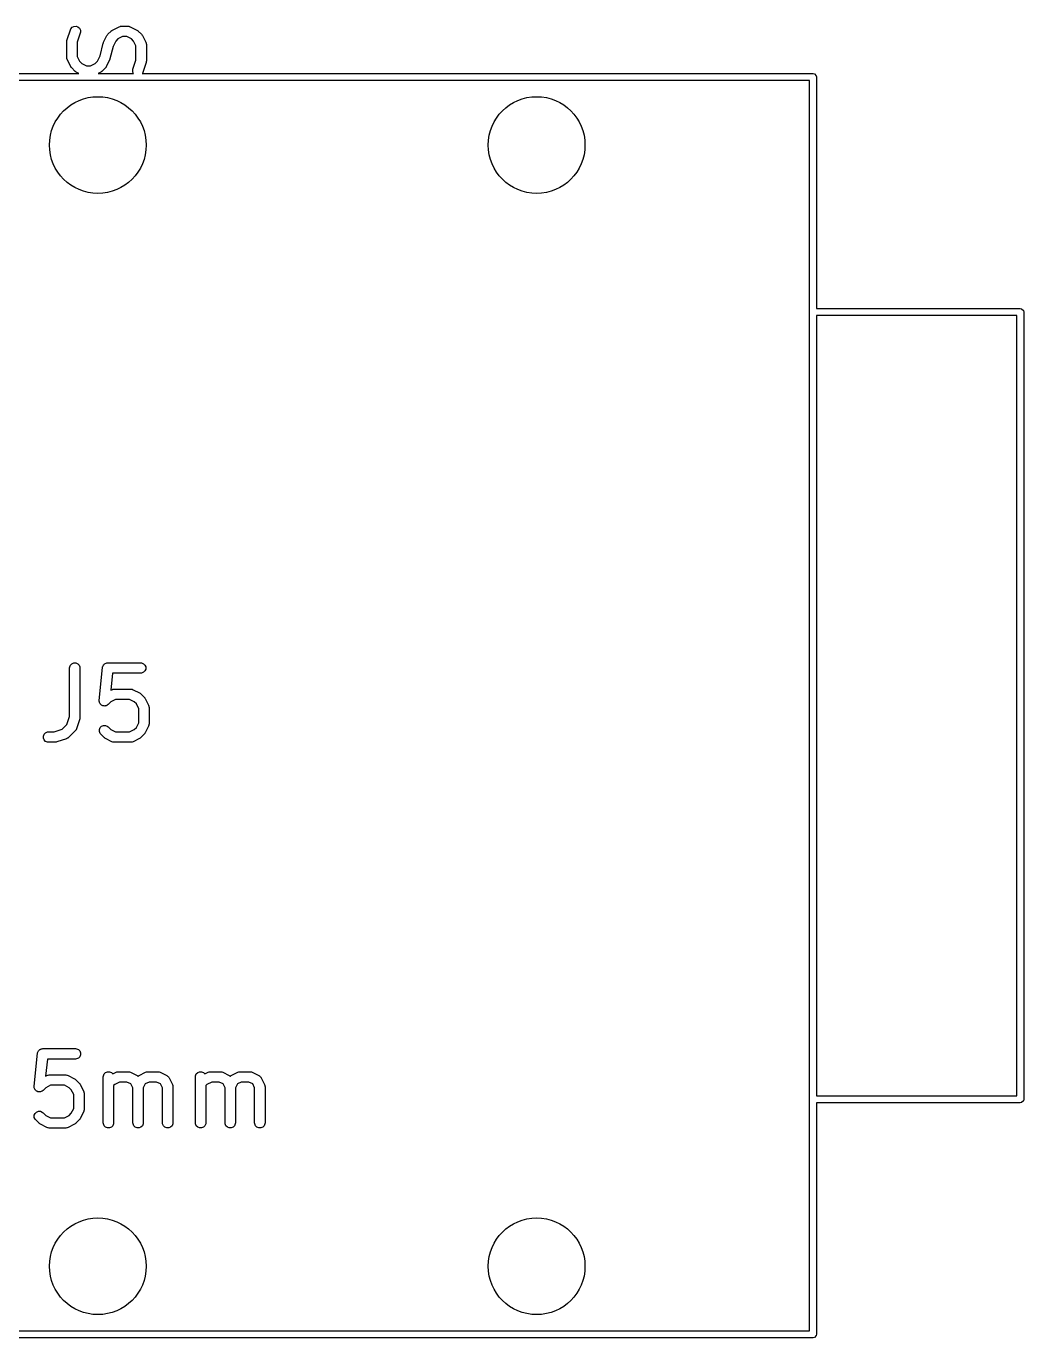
# Model space of a CAD drawing. Extents: x 0.58 to 7.69, y -5.21 to -0.56.
# Drawn here: x 7.123 to 7.692, y -2.01 to -1.263 of the extents above; entities that cross this region are included whole.
import ezdxf

# ---------------------------------------------------------------- set-up
doc = ezdxf.new("R2010")
doc.units = 0
doc.header["$MEASUREMENT"] = 0
doc.layers.add('BLACK', color=7, linetype='CONTINUOUS')

msp = doc.modelspace()

# ---------------------------------------------------------------- linework, layer by layer
at = {"layer": 'BLACK', "linetype": 'CONTINUOUS'}
for p, q in [((7.14936, -1.26362), (7.15039, -1.26311)), ((7.15039, -1.26311), (7.15154, -1.26303)), ((7.15154, -1.26303), (7.15263, -1.26339)), ((7.17609, -1.26331), (7.17663, -1.26311)), ((7.17663, -1.26311), (7.17674, -1.2631)), ((7.17674, -1.2631), (7.17684, -1.26306)), ((7.17684, -1.26306), (7.17741, -1.263)), ((7.17741, -1.263), (7.18116, -1.263)), ((7.18116, -1.263), (7.18174, -1.26306)), ((7.18174, -1.26306), (7.18184, -1.2631)), ((7.18184, -1.2631), (7.18194, -1.26311)), ((7.18194, -1.26311), (7.18248, -1.26331)), ((7.14649, -1.27065), (7.14837, -1.26502)), ((7.14837, -1.26502), (7.1486, -1.26449)), ((7.1486, -1.26449), (7.14936, -1.26362)), ((7.15397, -1.26689), (7.15224, -1.27206)), ((7.15263, -1.26339), (7.1535, -1.26415)), ((7.1535, -1.26415), (7.15401, -1.26518)), ((7.1541, -1.26632), (7.15397, -1.26689)), ((7.15401, -1.26518), (7.1541, -1.26632)), ((7.16727, -1.27213), (7.16915, -1.26838)), ((7.16915, -1.26838), (7.1693, -1.26814)), ((7.1693, -1.26814), (7.16933, -1.26806)), ((7.16933, -1.26806), (7.1694, -1.26798)), ((7.1694, -1.26798), (7.16946, -1.26789)), ((7.16946, -1.26789), (7.16952, -1.26784)), ((7.16952, -1.26784), (7.1697, -1.26762)), ((7.1697, -1.26762), (7.17158, -1.26574)), ((7.17158, -1.26574), (7.1718, -1.26556)), ((7.1718, -1.26556), (7.17185, -1.2655)), ((7.17185, -1.2655), (7.17194, -1.26544)), ((7.17194, -1.26544), (7.17202, -1.26538)), ((7.17202, -1.26538), (7.1721, -1.26535)), ((7.1721, -1.26535), (7.17234, -1.26519)), ((7.17234, -1.26519), (7.17609, -1.26331)), ((7.17541, -1.27026), (7.17422, -1.27145)), ((7.17811, -1.26891), (7.17541, -1.27026)), ((7.18047, -1.26891), (7.17811, -1.26891)), ((7.18316, -1.27026), (7.18047, -1.26891)), ((7.18248, -1.26331), (7.18623, -1.26519)), ((7.18436, -1.27145), (7.18316, -1.27026)), ((7.18623, -1.26519), (7.18648, -1.26535)), ((7.18648, -1.26535), (7.18655, -1.26538)), ((7.18655, -1.26538), (7.18663, -1.26544)), ((7.18663, -1.26544), (7.18672, -1.2655)), ((7.18672, -1.2655), (7.18677, -1.26556)), ((7.18677, -1.26556), (7.187, -1.26574)), ((7.187, -1.26574), (7.18888, -1.26762)), ((7.18888, -1.26762), (7.18906, -1.26784)), ((7.18906, -1.26784), (7.18912, -1.26789)), ((7.18912, -1.26789), (7.18918, -1.26798)), ((7.18918, -1.26798), (7.18924, -1.26806)), ((7.18924, -1.26806), (7.18927, -1.26814)), ((7.18927, -1.26814), (7.18943, -1.26838)), ((7.18943, -1.26838), (7.1913, -1.27213)), ((7.14634, -1.27158), (7.14637, -1.27129)), ((7.14634, -1.28095), (7.14634, -1.27158)), ((7.14636, -1.27121), (7.14639, -1.27111)), ((7.14637, -1.27129), (7.14636, -1.27121)), ((7.14639, -1.27111), (7.1464, -1.271)), ((7.1464, -1.271), (7.14643, -1.27093)), ((7.14643, -1.27093), (7.14649, -1.27065)), ((7.15224, -1.27206), (7.15224, -1.28026)), ((7.16525, -1.27992), (7.16705, -1.27274)), ((7.16705, -1.27274), (7.16707, -1.2727)), ((7.16707, -1.27267), (7.16716, -1.27244)), ((7.16707, -1.2727), (7.16707, -1.27267)), ((7.16716, -1.27244), (7.16724, -1.27219)), ((7.16724, -1.27219), (7.16726, -1.27218)), ((7.16726, -1.27218), (7.16727, -1.27213)), ((7.1727, -1.27448), (7.1709, -1.28167)), ((7.17422, -1.27145), (7.1727, -1.27448)), ((7.18571, -1.27415), (7.18436, -1.27145)), ((7.18571, -1.28235), (7.18571, -1.27415)), ((7.1913, -1.27213), (7.19151, -1.27267)), ((7.19151, -1.27267), (7.19152, -1.27278)), ((7.19152, -1.27278), (7.19156, -1.27288)), ((7.19156, -1.27288), (7.19161, -1.27345)), ((7.19161, -1.27345), (7.19161, -1.28283)), ((7.1464, -1.28153), (7.14634, -1.28095)), ((7.14644, -1.28163), (7.1464, -1.28153)), ((7.14644, -1.28173), (7.14644, -1.28163)), ((7.14665, -1.28227), (7.14644, -1.28173)), ((7.14853, -1.28602), (7.14665, -1.28227)), ((7.15224, -1.28026), (7.15359, -1.28295)), ((7.15359, -1.28295), (7.15479, -1.28415)), ((7.15479, -1.28415), (7.15749, -1.2855)), ((7.15749, -1.2855), (7.15984, -1.2855)), ((7.15984, -1.2855), (7.16254, -1.28415)), ((7.16254, -1.28415), (7.16374, -1.28295)), ((7.16374, -1.28295), (7.16525, -1.27992)), ((7.17068, -1.28227), (7.16881, -1.28602)), ((7.1707, -1.28223), (7.17068, -1.28227)), ((7.17071, -1.28221), (7.1707, -1.28223)), ((7.1708, -1.28197), (7.17071, -1.28221)), ((7.17089, -1.28173), (7.1708, -1.28197)), ((7.1709, -1.28167), (7.17089, -1.28171)), ((7.17089, -1.28171), (7.17089, -1.28173)), ((7.18399, -1.28752), (7.18571, -1.28235)), ((7.19146, -1.28376), (7.18959, -1.28939)), ((7.19153, -1.28348), (7.19146, -1.28376)), ((7.19156, -1.2834), (7.19153, -1.28348)), ((7.19157, -1.2833), (7.19156, -1.2834)), ((7.19159, -1.2832), (7.19157, -1.2833)), ((7.19161, -1.28283), (7.19159, -1.28312)), ((7.19159, -1.28312), (7.19159, -1.2832)), ((6.76004, -1.28996), (7.1532, -1.28996)), ((7.14868, -1.28627), (7.14853, -1.28602)), ((7.14871, -1.28634), (7.14868, -1.28627)), ((7.14878, -1.28642), (7.14871, -1.28634)), ((7.14883, -1.28651), (7.14878, -1.28642)), ((7.14889, -1.28656), (7.14883, -1.28651)), ((7.14908, -1.28679), (7.14889, -1.28656)), ((7.15095, -1.28867), (7.14908, -1.28679)), ((7.15118, -1.28885), (7.15095, -1.28867)), ((7.15123, -1.28891), (7.15118, -1.28885)), ((7.15132, -1.28897), (7.15123, -1.28891)), ((7.1514, -1.28903), (7.15132, -1.28897)), ((7.15147, -1.28906), (7.1514, -1.28903)), ((7.15172, -1.28922), (7.15147, -1.28906)), ((7.1532, -1.28996), (7.15172, -1.28922)), ((7.16561, -1.28922), (7.16413, -1.28996)), ((7.16413, -1.28996), (7.1843, -1.28996)), ((7.16586, -1.28906), (7.16561, -1.28922)), ((7.16593, -1.28903), (7.16586, -1.28906)), ((7.16601, -1.28897), (7.16593, -1.28903)), ((7.1661, -1.28891), (7.16601, -1.28897)), ((7.16615, -1.28885), (7.1661, -1.28891)), ((7.16638, -1.28867), (7.16615, -1.28885)), ((7.16825, -1.28679), (7.16638, -1.28867)), ((7.16844, -1.28656), (7.16825, -1.28679)), ((7.1685, -1.28651), (7.16844, -1.28656)), ((7.16855, -1.28642), (7.1685, -1.28651)), ((7.16862, -1.28634), (7.16855, -1.28642)), ((7.16865, -1.28627), (7.16862, -1.28634)), ((7.16881, -1.28602), (7.16865, -1.28627)), ((7.18386, -1.28808), (7.18399, -1.28752)), ((7.18394, -1.28923), (7.18386, -1.28808)), ((7.1843, -1.28996), (7.18394, -1.28923)), ((7.18935, -1.28991), (7.18931, -1.28996)), ((7.18931, -1.28996), (7.57146, -1.28996)), ((7.18959, -1.28939), (7.18935, -1.28991)), ((7.57146, -1.28996), (7.57221, -1.29011)), ((7.57221, -1.29011), (7.57328, -1.29118)), ((7.57328, -1.29118), (7.57343, -1.29193)), ((7.57343, -1.29193), (7.57343, -1.42382)), ((7.56949, -1.2939), (6.76201, -1.2939)), ((7.56949, -2.0065), (7.56949, -1.2939)), ((7.57343, -1.42382), (7.68957, -1.42382)), ((7.68957, -1.42382), (7.69032, -1.42397)), ((7.69032, -1.42397), (7.69139, -1.42503)), ((7.69139, -1.42503), (7.69154, -1.42579)), ((7.69154, -1.42579), (7.69154, -1.87461)), ((7.57343, -1.42776), (7.57343, -1.87264)), ((7.6876, -1.42776), (7.57343, -1.42776)), ((7.6876, -1.87264), (7.6876, -1.42776)), ((7.1479, -1.62873), (7.14796, -1.62816)), ((7.1479, -1.65638), (7.1479, -1.62873)), ((7.14796, -1.62816), (7.1484, -1.62709)), ((7.1484, -1.62709), (7.14921, -1.62628)), ((7.14921, -1.62628), (7.15028, -1.62584)), ((7.15028, -1.62584), (7.15143, -1.62584)), ((7.15143, -1.62584), (7.15249, -1.62628)), ((7.15249, -1.62628), (7.15331, -1.62709)), ((7.15331, -1.62709), (7.15375, -1.62816)), ((7.15375, -1.62816), (7.15381, -1.62873)), ((7.15381, -1.62873), (7.15381, -1.65685)), ((7.16479, -1.64719), (7.16666, -1.62844)), ((7.16666, -1.62844), (7.1667, -1.62823)), ((7.1667, -1.62816), (7.16673, -1.62809)), ((7.1667, -1.62823), (7.1667, -1.62816)), ((7.16673, -1.62809), (7.16678, -1.62787)), ((7.16678, -1.62787), (7.16698, -1.62749)), ((7.16698, -1.62749), (7.16715, -1.62709)), ((7.16715, -1.62709), (7.16725, -1.62699)), ((7.16725, -1.62699), (7.16732, -1.62686)), ((7.16732, -1.62686), (7.16765, -1.62658)), ((7.16765, -1.62658), (7.16796, -1.62628)), ((7.16796, -1.62628), (7.1681, -1.62622)), ((7.1681, -1.62622), (7.16821, -1.62613)), ((7.16821, -1.62613), (7.16863, -1.626)), ((7.16863, -1.626), (7.16902, -1.62584)), ((7.16902, -1.62584), (7.16925, -1.62582)), ((7.16925, -1.62582), (7.16932, -1.62579)), ((7.16932, -1.62579), (7.16939, -1.6258)), ((7.16939, -1.6258), (7.1696, -1.62578)), ((7.1696, -1.62578), (7.18835, -1.62578)), ((7.18835, -1.62578), (7.18892, -1.62584)), ((7.18892, -1.62584), (7.18999, -1.62628)), ((7.18999, -1.62628), (7.1908, -1.62709)), ((7.1908, -1.62709), (7.19124, -1.62816)), ((7.19124, -1.62931), (7.1908, -1.63037)), ((7.19124, -1.62816), (7.19124, -1.62931)), ((7.17227, -1.63169), (7.1713, -1.64146)), ((7.18835, -1.63169), (7.17227, -1.63169)), ((7.18892, -1.63163), (7.18835, -1.63169)), ((7.18999, -1.63119), (7.18892, -1.63163)), ((7.1908, -1.63037), (7.18999, -1.63119)), ((7.1713, -1.64146), (7.17203, -1.64109)), ((7.17203, -1.64109), (7.17257, -1.64088)), ((7.17257, -1.64088), (7.17268, -1.64088)), ((7.17268, -1.64088), (7.17277, -1.64084)), ((7.17277, -1.64084), (7.17335, -1.64078)), ((7.17335, -1.64078), (7.18272, -1.64078)), ((7.18272, -1.64078), (7.1833, -1.64084)), ((7.1833, -1.64084), (7.1834, -1.64088)), ((7.1834, -1.64088), (7.1835, -1.64088)), ((7.1835, -1.64088), (7.18404, -1.64109)), ((7.18404, -1.64109), (7.18779, -1.64296)), ((7.18779, -1.64296), (7.18804, -1.64312)), ((7.18804, -1.64312), (7.18811, -1.64315)), ((7.18811, -1.64315), (7.18819, -1.64322)), ((7.18819, -1.64322), (7.18828, -1.64327)), ((7.18828, -1.64327), (7.18834, -1.64333)), ((7.18834, -1.64333), (7.18856, -1.64352)), ((7.18856, -1.64352), (7.19044, -1.64539)), ((7.16479, -1.64777), (7.16479, -1.64719)), ((7.16483, -1.64791), (7.16479, -1.64777)), ((7.16483, -1.64806), (7.16483, -1.64791)), ((7.165, -1.64846), (7.16483, -1.64806)), ((7.16512, -1.64887), (7.165, -1.64846)), ((7.16521, -1.64898), (7.16512, -1.64887)), ((7.16527, -1.64912), (7.16521, -1.64898)), ((7.16558, -1.64943), (7.16527, -1.64912)), ((7.16585, -1.64976), (7.16558, -1.64943)), ((7.16598, -1.64983), (7.16585, -1.64976)), ((7.16609, -1.64994), (7.16598, -1.64983)), ((7.16648, -1.6501), (7.16609, -1.64994)), ((7.16686, -1.6503), (7.16648, -1.6501)), ((7.16701, -1.65032), (7.16686, -1.6503)), ((7.16715, -1.65038), (7.16701, -1.65032)), ((7.16758, -1.65038), (7.16715, -1.65038)), ((7.16801, -1.65042), (7.16758, -1.65038)), ((7.16815, -1.65038), (7.16801, -1.65042)), ((7.1683, -1.65038), (7.16815, -1.65038)), ((7.1687, -1.65021), (7.1683, -1.65038)), ((7.16911, -1.65009), (7.1687, -1.65021)), ((7.16923, -1.64999), (7.16911, -1.65009)), ((7.16937, -1.64994), (7.16923, -1.64999)), ((7.16981, -1.64957), (7.16937, -1.64994)), ((7.17135, -1.64803), (7.16981, -1.64957)), ((7.17405, -1.64668), (7.17135, -1.64803)), ((7.18203, -1.64668), (7.17405, -1.64668)), ((7.18472, -1.64803), (7.18203, -1.64668)), ((7.18592, -1.64923), (7.18472, -1.64803)), ((7.18727, -1.65193), (7.18592, -1.64923)), ((7.19044, -1.64539), (7.19062, -1.64562)), ((7.19062, -1.64562), (7.19068, -1.64567)), ((7.19068, -1.64567), (7.19074, -1.64576)), ((7.19074, -1.64576), (7.1908, -1.64584)), ((7.1908, -1.64584), (7.19083, -1.64591)), ((7.19083, -1.64591), (7.19099, -1.64616)), ((7.19099, -1.64616), (7.19286, -1.64991)), ((7.19286, -1.64991), (7.19307, -1.65045)), ((7.19307, -1.65045), (7.19308, -1.65056)), ((7.19308, -1.65056), (7.19312, -1.65065)), ((7.19312, -1.65065), (7.19318, -1.65123)), ((7.19318, -1.65123), (7.19318, -1.6606)), ((7.1464, -1.66088), (7.1479, -1.65638)), ((7.15365, -1.65779), (7.15178, -1.66341)), ((7.15372, -1.6575), (7.15365, -1.65779)), ((7.15375, -1.65743), (7.15372, -1.6575)), ((7.15376, -1.65733), (7.15375, -1.65743)), ((7.15378, -1.65722), (7.15376, -1.65733)), ((7.15381, -1.65685), (7.15378, -1.65715)), ((7.15378, -1.65715), (7.15378, -1.65722)), ((7.18727, -1.65991), (7.18727, -1.65193)), ((7.13296, -1.66753), (7.1334, -1.66646)), ((7.1334, -1.66646), (7.13421, -1.66565)), ((7.13421, -1.66565), (7.13528, -1.66521)), ((7.13528, -1.66521), (7.13585, -1.66515)), ((7.13585, -1.66515), (7.13913, -1.66515)), ((7.13913, -1.66515), (7.14363, -1.66365)), ((7.14363, -1.66365), (7.1464, -1.66088)), ((7.15107, -1.66457), (7.14732, -1.66832)), ((7.15143, -1.66412), (7.15107, -1.66457)), ((7.15147, -1.66402), (7.15143, -1.66412)), ((7.15154, -1.66394), (7.15147, -1.66402)), ((7.15178, -1.66341), (7.15154, -1.66394)), ((7.16483, -1.66378), (7.16527, -1.66271)), ((7.16483, -1.66493), (7.16483, -1.66378)), ((7.16527, -1.66599), (7.16483, -1.66493)), ((7.16527, -1.66271), (7.16609, -1.6619)), ((7.16564, -1.66644), (7.16527, -1.66599)), ((7.16751, -1.66832), (7.16564, -1.66644)), ((7.16609, -1.6619), (7.16715, -1.66146)), ((7.16715, -1.66146), (7.1683, -1.66146)), ((7.1683, -1.66146), (7.16937, -1.6619)), ((7.16937, -1.6619), (7.16981, -1.66227)), ((7.16981, -1.66227), (7.17135, -1.6638)), ((7.17135, -1.6638), (7.17405, -1.66515)), ((7.17405, -1.66515), (7.18203, -1.66515)), ((7.18203, -1.66515), (7.18472, -1.6638)), ((7.18472, -1.6638), (7.18592, -1.6626)), ((7.18592, -1.6626), (7.18727, -1.65991)), ((7.19044, -1.66644), (7.18856, -1.66832)), ((7.19062, -1.66622), (7.19044, -1.66644)), ((7.19068, -1.66616), (7.19062, -1.66622)), ((7.19074, -1.66607), (7.19068, -1.66616)), ((7.1908, -1.66599), (7.19074, -1.66607)), ((7.19083, -1.66592), (7.1908, -1.66599)), ((7.19099, -1.66567), (7.19083, -1.66592)), ((7.19286, -1.66192), (7.19099, -1.66567)), ((7.19307, -1.66138), (7.19286, -1.66192)), ((7.19308, -1.66128), (7.19307, -1.66138)), ((7.19312, -1.66118), (7.19308, -1.66128)), ((7.19318, -1.6606), (7.19312, -1.66118)), ((7.13296, -1.66868), (7.13296, -1.66753)), ((7.1334, -1.66974), (7.13296, -1.66868)), ((7.13421, -1.67056), (7.1334, -1.66974)), ((7.13528, -1.671), (7.13421, -1.67056)), ((7.13585, -1.67106), (7.13528, -1.671)), ((7.1396, -1.67106), (7.13585, -1.67106)), ((7.1399, -1.67103), (7.1396, -1.67106)), ((7.13997, -1.67103), (7.1399, -1.67103)), ((7.14008, -1.67101), (7.13997, -1.67103)), ((7.14018, -1.671), (7.14008, -1.67101)), ((7.14025, -1.67097), (7.14018, -1.671)), ((7.14054, -1.6709), (7.14025, -1.67097)), ((7.14616, -1.66903), (7.14054, -1.6709)), ((7.14669, -1.66879), (7.14616, -1.66903)), ((7.14677, -1.66872), (7.14669, -1.66879)), ((7.14687, -1.66868), (7.14677, -1.66872)), ((7.14732, -1.66832), (7.14687, -1.66868)), ((7.16774, -1.6685), (7.16751, -1.66832)), ((7.16779, -1.66856), (7.16774, -1.6685)), ((7.16788, -1.66862), (7.16779, -1.66856)), ((7.16796, -1.66868), (7.16788, -1.66862)), ((7.16803, -1.66871), (7.16796, -1.66868)), ((7.16828, -1.66887), (7.16803, -1.66871)), ((7.17203, -1.67074), (7.16828, -1.66887)), ((7.17257, -1.67095), (7.17203, -1.67074)), ((7.17268, -1.67096), (7.17257, -1.67095)), ((7.17277, -1.671), (7.17268, -1.67096)), ((7.17335, -1.67106), (7.17277, -1.671)), ((7.18272, -1.67106), (7.17335, -1.67106)), ((7.1833, -1.671), (7.18272, -1.67106)), ((7.1834, -1.67096), (7.1833, -1.671)), ((7.1835, -1.67095), (7.1834, -1.67096)), ((7.18404, -1.67074), (7.1835, -1.67095)), ((7.18779, -1.66887), (7.18404, -1.67074)), ((7.18804, -1.66871), (7.18779, -1.66887)), ((7.18811, -1.66868), (7.18804, -1.66871)), ((7.18819, -1.66862), (7.18811, -1.66868)), ((7.18828, -1.66856), (7.18819, -1.66862)), ((7.18834, -1.6685), (7.18828, -1.66856)), ((7.18856, -1.66832), (7.18834, -1.6685)), ((7.13091, -1.84616), (7.13104, -1.8461)), ((7.13104, -1.8461), (7.13116, -1.84601)), ((7.13116, -1.84601), (7.13157, -1.84588)), ((7.13157, -1.84588), (7.13197, -1.84572)), ((7.13197, -1.84572), (7.13219, -1.8457)), ((7.13219, -1.8457), (7.13226, -1.84568)), ((7.13226, -1.84568), (7.13233, -1.84568)), ((7.13233, -1.84568), (7.13255, -1.84566)), ((7.13255, -1.84566), (7.15129, -1.84566)), ((7.15129, -1.84566), (7.15187, -1.84572)), ((7.15187, -1.84572), (7.15293, -1.84616)), ((7.12773, -1.86707), (7.12961, -1.84832)), ((7.12961, -1.84832), (7.12965, -1.84811)), ((7.12965, -1.84804), (7.12968, -1.84797)), ((7.12965, -1.84811), (7.12965, -1.84804)), ((7.12968, -1.84797), (7.12972, -1.84775)), ((7.12972, -1.84775), (7.12993, -1.84737)), ((7.12993, -1.84737), (7.13009, -1.84697)), ((7.13009, -1.84697), (7.1302, -1.84687)), ((7.1302, -1.84687), (7.13027, -1.84674)), ((7.13027, -1.84674), (7.1306, -1.84647)), ((7.1306, -1.84647), (7.13091, -1.84616)), ((7.13522, -1.85157), (7.13424, -1.86134)), ((7.15129, -1.85157), (7.13522, -1.85157)), ((7.15187, -1.85151), (7.15129, -1.85157)), ((7.15293, -1.85107), (7.15187, -1.85151)), ((7.15293, -1.84616), (7.15375, -1.84697)), ((7.15375, -1.85026), (7.15293, -1.85107)), ((7.15375, -1.84697), (7.15419, -1.84804)), ((7.15419, -1.84919), (7.15375, -1.85026)), ((7.15419, -1.84804), (7.15419, -1.84919)), ((7.13424, -1.86134), (7.13497, -1.86097)), ((7.13497, -1.86097), (7.13552, -1.86077)), ((7.13552, -1.86077), (7.13562, -1.86076)), ((7.13562, -1.86076), (7.13572, -1.86072)), ((7.13572, -1.86072), (7.1363, -1.86066)), ((7.1363, -1.86066), (7.14567, -1.86066)), ((7.14567, -1.86066), (7.14625, -1.86072)), ((7.14625, -1.86072), (7.14634, -1.86076)), ((7.14634, -1.86076), (7.14645, -1.86077)), ((7.14645, -1.86077), (7.14699, -1.86097)), ((7.14699, -1.86097), (7.15074, -1.86285)), ((7.16715, -1.86116), (7.16759, -1.8601)), ((7.16759, -1.8601), (7.1684, -1.85928)), ((7.1684, -1.85928), (7.16947, -1.85884)), ((7.16947, -1.85884), (7.17062, -1.85884)), ((7.17062, -1.85884), (7.17168, -1.85928)), ((7.17168, -1.85928), (7.17245, -1.86005)), ((7.17245, -1.86005), (7.17435, -1.8591)), ((7.17435, -1.8591), (7.17489, -1.85889)), ((7.17489, -1.85889), (7.17499, -1.85888)), ((7.17499, -1.85888), (7.17509, -1.85884)), ((7.17509, -1.85884), (7.17567, -1.85879)), ((7.17567, -1.85879), (7.18129, -1.85879)), ((7.18129, -1.85879), (7.18187, -1.85884)), ((7.18187, -1.85884), (7.18196, -1.85888)), ((7.18196, -1.85888), (7.18207, -1.85889)), ((7.18207, -1.85889), (7.18261, -1.8591)), ((7.18261, -1.8591), (7.18636, -1.86097)), ((7.18636, -1.86097), (7.18646, -1.86103)), ((7.18646, -1.86103), (7.1865, -1.86105)), ((7.1865, -1.86105), (7.18656, -1.8611)), ((7.18656, -1.8611), (7.18685, -1.86128)), ((7.18698, -1.86128), (7.18727, -1.8611)), ((7.18727, -1.8611), (7.18733, -1.86105)), ((7.18733, -1.86105), (7.18737, -1.86103)), ((7.18737, -1.86103), (7.18747, -1.86097)), ((7.18747, -1.86097), (7.19122, -1.8591)), ((7.19122, -1.8591), (7.19176, -1.85889)), ((7.19176, -1.85889), (7.19186, -1.85888)), ((7.19186, -1.85888), (7.19196, -1.85884)), ((7.19196, -1.85884), (7.19254, -1.85879)), ((7.19254, -1.85879), (7.19816, -1.85879)), ((7.19816, -1.85879), (7.19874, -1.85884)), ((7.19874, -1.85884), (7.19884, -1.85888)), ((7.19884, -1.85888), (7.19894, -1.85889)), ((7.19894, -1.85889), (7.19948, -1.8591)), ((7.19948, -1.8591), (7.20323, -1.86097)), ((7.20323, -1.86097), (7.20333, -1.86103)), ((7.20333, -1.86103), (7.20337, -1.86105)), ((7.20337, -1.86105), (7.20343, -1.8611)), ((7.20343, -1.8611), (7.20372, -1.86128)), ((7.21964, -1.86116), (7.22008, -1.8601)), ((7.22008, -1.8601), (7.22089, -1.85928)), ((7.22089, -1.85928), (7.22196, -1.85884)), ((7.22196, -1.85884), (7.22311, -1.85884)), ((7.22311, -1.85884), (7.22418, -1.85928)), ((7.22418, -1.85928), (7.22494, -1.86005)), ((7.22494, -1.86005), (7.22684, -1.8591)), ((7.22684, -1.8591), (7.22738, -1.85889)), ((7.22738, -1.85889), (7.22748, -1.85888)), ((7.22748, -1.85888), (7.22758, -1.85884)), ((7.22758, -1.85884), (7.22816, -1.85879)), ((7.22816, -1.85879), (7.23378, -1.85879)), ((7.23378, -1.85879), (7.23436, -1.85884)), ((7.23436, -1.85884), (7.23446, -1.85888)), ((7.23446, -1.85888), (7.23456, -1.85889)), ((7.23456, -1.85889), (7.2351, -1.8591)), ((7.2351, -1.8591), (7.23885, -1.86097)), ((7.23885, -1.86097), (7.23895, -1.86103)), ((7.23895, -1.86103), (7.239, -1.86105)), ((7.239, -1.86105), (7.23905, -1.8611)), ((7.23905, -1.8611), (7.23934, -1.86128)), ((7.23947, -1.86128), (7.23976, -1.8611)), ((7.23976, -1.8611), (7.23982, -1.86105)), ((7.23982, -1.86105), (7.23987, -1.86103)), ((7.23987, -1.86103), (7.23996, -1.86097)), ((7.23996, -1.86097), (7.24371, -1.8591)), ((7.24371, -1.8591), (7.24425, -1.85889)), ((7.24425, -1.85889), (7.24436, -1.85888)), ((7.24436, -1.85888), (7.24446, -1.85884)), ((7.24446, -1.85884), (7.24503, -1.85879)), ((7.24503, -1.85879), (7.25066, -1.85879)), ((7.25066, -1.85879), (7.25123, -1.85884)), ((7.25123, -1.85884), (7.25133, -1.85888)), ((7.25133, -1.85888), (7.25144, -1.85889)), ((7.25144, -1.85889), (7.25198, -1.8591)), ((7.25198, -1.8591), (7.25573, -1.86097)), ((7.25573, -1.86097), (7.25582, -1.86103)), ((7.25582, -1.86103), (7.25587, -1.86105)), ((7.25587, -1.86105), (7.25592, -1.8611)), ((7.25592, -1.8611), (7.25622, -1.86128)), ((7.12773, -1.86765), (7.12773, -1.86707)), ((7.12778, -1.86779), (7.12773, -1.86765)), ((7.12778, -1.86794), (7.12778, -1.86779)), ((7.12794, -1.86834), (7.12778, -1.86794)), ((7.12806, -1.86875), (7.12794, -1.86834)), ((7.1343, -1.86791), (7.13276, -1.86945)), ((7.13699, -1.86657), (7.1343, -1.86791)), ((7.14497, -1.86657), (7.13699, -1.86657)), ((7.14767, -1.86791), (7.14497, -1.86657)), ((7.14887, -1.86911), (7.14767, -1.86791)), ((7.15074, -1.86285), (7.15099, -1.863)), ((7.15099, -1.863), (7.15106, -1.86303)), ((7.15106, -1.86303), (7.15114, -1.8631)), ((7.15114, -1.8631), (7.15123, -1.86316)), ((7.15123, -1.86316), (7.15128, -1.86321)), ((7.15128, -1.86321), (7.15151, -1.8634)), ((7.15151, -1.8634), (7.15338, -1.86527)), ((7.15338, -1.86527), (7.15357, -1.8655)), ((7.15357, -1.8655), (7.15363, -1.86555)), ((7.15363, -1.86555), (7.15368, -1.86564)), ((7.15368, -1.86564), (7.15375, -1.86572)), ((7.15375, -1.86572), (7.15378, -1.86579)), ((7.15378, -1.86579), (7.15393, -1.86604)), ((7.15393, -1.86604), (7.15581, -1.86979)), ((7.16709, -1.86174), (7.16715, -1.86116)), ((7.16709, -1.88799), (7.16709, -1.86174)), ((7.17367, -1.86604), (7.17299, -1.86671)), ((7.17299, -1.86671), (7.17299, -1.88799)), ((7.17636, -1.86469), (7.17367, -1.86604)), ((7.18059, -1.86469), (7.17636, -1.86469)), ((7.18284, -1.86581), (7.18059, -1.86469)), ((7.18396, -1.86806), (7.18284, -1.86581)), ((7.18396, -1.88799), (7.18396, -1.86806)), ((7.18685, -1.86128), (7.18691, -1.86135)), ((7.18691, -1.86135), (7.18698, -1.86128)), ((7.19099, -1.86581), (7.18987, -1.86806)), ((7.18987, -1.86806), (7.18987, -1.88799)), ((7.19324, -1.86469), (7.19099, -1.86581)), ((7.19747, -1.86469), (7.19324, -1.86469)), ((7.19971, -1.86581), (7.19747, -1.86469)), ((7.20083, -1.86806), (7.19971, -1.86581)), ((7.20083, -1.88799), (7.20083, -1.86806)), ((7.20372, -1.86128), (7.20397, -1.86156)), ((7.20397, -1.86156), (7.20424, -1.8618)), ((7.20424, -1.8618), (7.20443, -1.86209)), ((7.20443, -1.86209), (7.20448, -1.86215)), ((7.20448, -1.86215), (7.20449, -1.8622)), ((7.20449, -1.8622), (7.20455, -1.86229)), ((7.20455, -1.86229), (7.20643, -1.86604)), ((7.20643, -1.86604), (7.20663, -1.86658)), ((7.20663, -1.86658), (7.20664, -1.86669)), ((7.20664, -1.86669), (7.20668, -1.86679)), ((7.20668, -1.86679), (7.20674, -1.86736)), ((7.20674, -1.86736), (7.20674, -1.88799)), ((7.21958, -1.86174), (7.21964, -1.86116)), ((7.21958, -1.88799), (7.21958, -1.86174)), ((7.22616, -1.86604), (7.22549, -1.86671)), ((7.22549, -1.86671), (7.22549, -1.88799)), ((7.22886, -1.86469), (7.22616, -1.86604)), ((7.23309, -1.86469), (7.22886, -1.86469)), ((7.23533, -1.86581), (7.23309, -1.86469)), ((7.23645, -1.86806), (7.23533, -1.86581)), ((7.23645, -1.88799), (7.23645, -1.86806)), ((7.23934, -1.86128), (7.23941, -1.86135)), ((7.23941, -1.86135), (7.23947, -1.86128)), ((7.24348, -1.86581), (7.24236, -1.86806)), ((7.24236, -1.86806), (7.24236, -1.88799)), ((7.24573, -1.86469), (7.24348, -1.86581)), ((7.24996, -1.86469), (7.24573, -1.86469)), ((7.2522, -1.86581), (7.24996, -1.86469)), ((7.25333, -1.86806), (7.2522, -1.86581)), ((7.25333, -1.88799), (7.25333, -1.86806)), ((7.25622, -1.86128), (7.25646, -1.86156)), ((7.25646, -1.86156), (7.25674, -1.8618)), ((7.25674, -1.8618), (7.25692, -1.86209)), ((7.25692, -1.86209), (7.25697, -1.86215)), ((7.25697, -1.86215), (7.25699, -1.8622)), ((7.25699, -1.8622), (7.25705, -1.86229)), ((7.25705, -1.86229), (7.25892, -1.86604)), ((7.25892, -1.86604), (7.25913, -1.86658)), ((7.25913, -1.86658), (7.25914, -1.86669)), ((7.25914, -1.86669), (7.25918, -1.86679)), ((7.25918, -1.86679), (7.25923, -1.86736)), ((7.25923, -1.86736), (7.25923, -1.88799)), ((7.12816, -1.86887), (7.12806, -1.86875)), ((7.12822, -1.869), (7.12816, -1.86887)), ((7.12852, -1.86931), (7.12822, -1.869)), ((7.12879, -1.86964), (7.12852, -1.86931)), ((7.12893, -1.86971), (7.12879, -1.86964)), ((7.12903, -1.86982), (7.12893, -1.86971)), ((7.12943, -1.86998), (7.12903, -1.86982)), ((7.12981, -1.87019), (7.12943, -1.86998)), ((7.12996, -1.8702), (7.12981, -1.87019)), ((7.1301, -1.87026), (7.12996, -1.8702)), ((7.13053, -1.87026), (7.1301, -1.87026)), ((7.13096, -1.8703), (7.13053, -1.87026)), ((7.1311, -1.87026), (7.13096, -1.8703)), ((7.13125, -1.87026), (7.1311, -1.87026)), ((7.13165, -1.87009), (7.13125, -1.87026)), ((7.13206, -1.86997), (7.13165, -1.87009)), ((7.13217, -1.86987), (7.13206, -1.86997)), ((7.13231, -1.86982), (7.13217, -1.86987)), ((7.13276, -1.86945), (7.13231, -1.86982)), ((7.15022, -1.87181), (7.14887, -1.86911)), ((7.15022, -1.87979), (7.15022, -1.87181)), ((7.15581, -1.86979), (7.15602, -1.87033)), ((7.15602, -1.87033), (7.15602, -1.87044)), ((7.15602, -1.87044), (7.15606, -1.87054)), ((7.15606, -1.87054), (7.15612, -1.87111)), ((7.15612, -1.87111), (7.15612, -1.88049)), ((7.57343, -1.87264), (7.6876, -1.87264)), ((7.69139, -1.87536), (7.69032, -1.87642)), ((7.69154, -1.87461), (7.69139, -1.87536)), ((7.12778, -1.88366), (7.12822, -1.88259)), ((7.12822, -1.88259), (7.12903, -1.88178)), ((7.12903, -1.88178), (7.1301, -1.88134)), ((7.1301, -1.88134), (7.13125, -1.88134)), ((7.13125, -1.88134), (7.13231, -1.88178)), ((7.13231, -1.88178), (7.13276, -1.88215)), ((7.13276, -1.88215), (7.1343, -1.88368)), ((7.14767, -1.88368), (7.14887, -1.88249)), ((7.14887, -1.88249), (7.15022, -1.87979)), ((7.15581, -1.88181), (7.15393, -1.88556)), ((7.15602, -1.88127), (7.15581, -1.88181)), ((7.15606, -1.88106), (7.15602, -1.88116)), ((7.15602, -1.88116), (7.15602, -1.88127)), ((7.15612, -1.88049), (7.15606, -1.88106)), ((7.68957, -1.87657), (7.57343, -1.87657)), ((7.57343, -1.87657), (7.57343, -2.00846)), ((7.69032, -1.87642), (7.68957, -1.87657)), ((7.12778, -1.88481), (7.12778, -1.88366)), ((7.12822, -1.88588), (7.12778, -1.88481)), ((7.12858, -1.88632), (7.12822, -1.88588)), ((7.13046, -1.8882), (7.12858, -1.88632)), ((7.13068, -1.88838), (7.13046, -1.8882)), ((7.13074, -1.88844), (7.13068, -1.88838)), ((7.13082, -1.8885), (7.13074, -1.88844)), ((7.13091, -1.88857), (7.13082, -1.8885)), ((7.13098, -1.8886), (7.13091, -1.88857)), ((7.13123, -1.88875), (7.13098, -1.8886)), ((7.13497, -1.89063), (7.13123, -1.88875)), ((7.1343, -1.88368), (7.13699, -1.88503)), ((7.13552, -1.89083), (7.13497, -1.89063)), ((7.13562, -1.89084), (7.13552, -1.89083)), ((7.13572, -1.89088), (7.13562, -1.89084)), ((7.1363, -1.89094), (7.13572, -1.89088)), ((7.14567, -1.89094), (7.1363, -1.89094)), ((7.13699, -1.88503), (7.14497, -1.88503)), ((7.14497, -1.88503), (7.14767, -1.88368)), ((7.14625, -1.89088), (7.14567, -1.89094)), ((7.14634, -1.89084), (7.14625, -1.89088)), ((7.14645, -1.89083), (7.14634, -1.89084)), ((7.14699, -1.89063), (7.14645, -1.89083)), ((7.15074, -1.88875), (7.14699, -1.89063)), ((7.15099, -1.8886), (7.15074, -1.88875)), ((7.15106, -1.88857), (7.15099, -1.8886)), ((7.15114, -1.8885), (7.15106, -1.88857)), ((7.15123, -1.88844), (7.15114, -1.8885)), ((7.15128, -1.88838), (7.15123, -1.88844)), ((7.15151, -1.8882), (7.15128, -1.88838)), ((7.15338, -1.88632), (7.15151, -1.8882)), ((7.15357, -1.8861), (7.15338, -1.88632)), ((7.15363, -1.88605), (7.15357, -1.8861)), ((7.15368, -1.88596), (7.15363, -1.88605)), ((7.15375, -1.88588), (7.15368, -1.88596)), ((7.15378, -1.8858), (7.15375, -1.88588)), ((7.15393, -1.88556), (7.15378, -1.8858)), ((7.16715, -1.88856), (7.16709, -1.88799)), ((7.16759, -1.88963), (7.16715, -1.88856)), ((7.1684, -1.89044), (7.16759, -1.88963)), ((7.16947, -1.89088), (7.1684, -1.89044)), ((7.17062, -1.89088), (7.16947, -1.89088)), ((7.17168, -1.89044), (7.17062, -1.89088)), ((7.1725, -1.88963), (7.17168, -1.89044)), ((7.17294, -1.88856), (7.1725, -1.88963)), ((7.17299, -1.88799), (7.17294, -1.88856)), ((7.18402, -1.88856), (7.18396, -1.88799)), ((7.18446, -1.88963), (7.18402, -1.88856)), ((7.18527, -1.89044), (7.18446, -1.88963)), ((7.18634, -1.89088), (7.18527, -1.89044)), ((7.18749, -1.89088), (7.18634, -1.89088)), ((7.18855, -1.89044), (7.18749, -1.89088)), ((7.18937, -1.88963), (7.18855, -1.89044)), ((7.18981, -1.88856), (7.18937, -1.88963)), ((7.18987, -1.88799), (7.18981, -1.88856)), ((7.20089, -1.88856), (7.20083, -1.88799)), ((7.20133, -1.88963), (7.20089, -1.88856)), ((7.20215, -1.89044), (7.20133, -1.88963)), ((7.20321, -1.89088), (7.20215, -1.89044)), ((7.20436, -1.89088), (7.20321, -1.89088)), ((7.20543, -1.89044), (7.20436, -1.89088)), ((7.20624, -1.88963), (7.20543, -1.89044)), ((7.20668, -1.88856), (7.20624, -1.88963)), ((7.20674, -1.88799), (7.20668, -1.88856)), ((7.21964, -1.88856), (7.21958, -1.88799)), ((7.22008, -1.88963), (7.21964, -1.88856)), ((7.22089, -1.89044), (7.22008, -1.88963)), ((7.22196, -1.89088), (7.22089, -1.89044)), ((7.22311, -1.89088), (7.22196, -1.89088)), ((7.22418, -1.89044), (7.22311, -1.89088)), ((7.22499, -1.88963), (7.22418, -1.89044)), ((7.22543, -1.88856), (7.22499, -1.88963)), ((7.22549, -1.88799), (7.22543, -1.88856)), ((7.23651, -1.88856), (7.23645, -1.88799)), ((7.23695, -1.88963), (7.23651, -1.88856)), ((7.23777, -1.89044), (7.23695, -1.88963)), ((7.23883, -1.89088), (7.23777, -1.89044)), ((7.23998, -1.89088), (7.23883, -1.89088)), ((7.24105, -1.89044), (7.23998, -1.89088)), ((7.24186, -1.88963), (7.24105, -1.89044)), ((7.2423, -1.88856), (7.24186, -1.88963)), ((7.24236, -1.88799), (7.2423, -1.88856)), ((7.25338, -1.88856), (7.25333, -1.88799)), ((7.25383, -1.88963), (7.25338, -1.88856)), ((7.25464, -1.89044), (7.25383, -1.88963)), ((7.2557, -1.89088), (7.25464, -1.89044)), ((7.25686, -1.89088), (7.2557, -1.89088)), ((7.25792, -1.89044), (7.25686, -1.89088)), ((7.25874, -1.88963), (7.25792, -1.89044)), ((7.25918, -1.88856), (7.25874, -1.88963)), ((7.25923, -1.88799), (7.25918, -1.88856)), ((7.57146, -2.01043), (6.76004, -2.01043)), ((6.76201, -2.0065), (7.56949, -2.0065)), ((7.57221, -2.01028), (7.57146, -2.01043)), ((7.57328, -2.00922), (7.57221, -2.01028)), ((7.57343, -2.00846), (7.57328, -2.00922))]:
    msp.add_line(p, q, dxfattribs=at)
at = {"layer": 'BLACK'}
for centre in [(7.16398, -1.33071), (7.41398, -1.33071), (7.16398, -1.96969), (7.41398, -1.96969)]:
    msp.add_circle(centre, 0.02756, dxfattribs=at)

doc.saveas('drawing.dxf')
